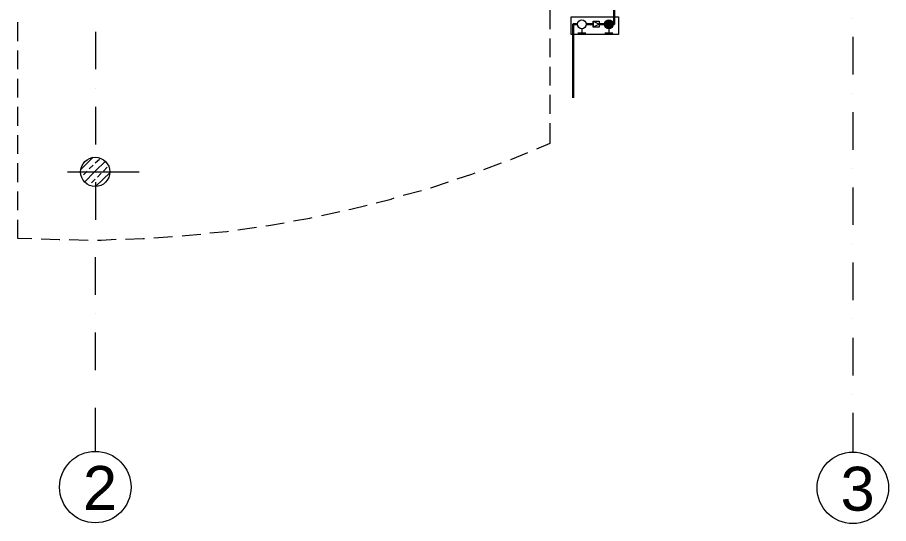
# Model space of a CAD drawing. Header units: millimetres. Extents: x 440 to 72591, y -28954 to 25941.
# Drawn here: x 4433 to 11794, y 2737 to 7011 of the extents above; entities that cross this region are included whole.
import ezdxf

# ---------------------------------------------------------------- set-up
doc = ezdxf.new("R2010")
doc.units = ezdxf.units.MM
for name, color, linetype in [('gazomierze', 7, 'Continuous'), ('podkład', 7, 'Continuous'), ('rury', 2, 'Continuous'), ('zawory', 7, 'Continuous')]:
    doc.layers.add(name, color=color, linetype=linetype)
doc.styles.get("Standard").update_dxf_attribs({"font": 'arial.ttf'})

# ---------------------------------------------------------------- blocks, each defined once
blk = doc.blocks.new('kurek odcinający')
at = {"layer": 'rury', "lineweight": 9}
for p, q in [((-33.75, 75), (33.75, 75)), ((0, 37.5), (0, 75))]:
    blk.add_line(p, q, dxfattribs=at)
blk.add_circle((0, 0), 37.5, dxfattribs=at)
blk = doc.blocks.new('kurek główny')
at = {"layer": 'rury'}
h = blk.add_hatch(color=256, dxfattribs=at)
h.dxf.hatch_style = 1
h.paths.add_polyline_path([(37.5, 0, 1), (-37.5, 0, 1)])
at = {"layer": 'rury', "lineweight": 9}
blk.add_blockref('kurek odcinający', (0, 0), dxfattribs=at)
blk = doc.blocks.new('reduktor')
at = {"layer": 'rury', "lineweight": 15}
blk.add_lwpolyline([(-25, 25), (-25, -25)], dxfattribs=at)
at = {"layer": 'rury', "lineweight": 9}
for points in [[(-25, 25), (25, 0)], [(25, 0), (-25, -25)]]:
    blk.add_lwpolyline(points, dxfattribs=at)
blk.add_lwpolyline([(-25, 25), (25, 25), (25, -25), (-25, -25)], close=True, dxfattribs=at)

msp = doc.modelspace()

# ---------------------------------------------------------------- linework, layer by layer
at = {"layer": 'gazomierze', "color": 2, "lineweight": 9}
msp.add_lwpolyline([(9111.6, 7017.5), (9511.6, 7017.5), (9511.6, 6867.5), (9111.6, 6867.5), (9111.6, 7017.5)], dxfattribs=at)
at = {"layer": 'podkład', "color": 4, "lineweight": 5, "transparency": 33554572}
for points in [[(8932.5, 7087.4), (8932.5, 6912.7)], [(4433.4, 6969.9), (4433.4, 6811.1)], [(8932.5, 6833.3), (8932.5, 6674.6)], [(4433.4, 6731.7), (4433.4, 6573)], [(8932.5, 6595.2), (8932.5, 6436.5)], [(4433.4, 6493.6), (4433.4, 6334.9)], [(8932.5, 6357.1), (8932.5, 6198.3)], [(4433.4, 6255.5), (4433.4, 6096.7)], [(8932.5, 6118.9), (8932.5, 5947.5), (8818.2, 5899.9)], [(4433.4, 6017.3), (4433.4, 5858.6)], [(8599.2, 5811), (8602.3, 5811), (8745.2, 5871.3)], [(4433.4, 5779.2), (4433.4, 5620.5)], [(8373.7, 5728.4), (8522.9, 5782.4)], [(8148.3, 5649), (8272.1, 5687.1), (8300.7, 5699.8)], [(7922.9, 5572.8), (7935.6, 5576), (8075.3, 5623.6)], [(4433.4, 5541.1), (4433.4, 5382.3)], [(7694.2, 5509.3), (7846.7, 5550.6)], [(7465.6, 5445.8), (7592.6, 5477.6), (7618, 5487.1)], [(7233.9, 5388.7), (7249.7, 5391.8), (7389.4, 5426.8)], [(4433.4, 5302.9), (4433.4, 5147.4), (4554.1, 5144.2)], [(6767.1, 5293.4), (6903.6, 5315.6), (6922.7, 5322)], [(7002.1, 5337.9), (7157.7, 5372.8)], [(6297.2, 5217.2), (6452.8, 5239.4)], [(6532.2, 5252.1), (6554.4, 5255.3), (6687.7, 5277.5)], [(5586, 5150.5), (5744.7, 5160.1)], [(5824.1, 5166.4), (5849.5, 5169.6), (5982.9, 5182.3)], [(6059.1, 5191.8), (6202, 5204.5), (6217.8, 5207.7)], [(4633.5, 5141), (4785.9, 5134.7), (4792.2, 5134.7)], [(4871.6, 5134.7), (5030.3, 5131.5)], [(5109.7, 5131.5), (5141.5, 5131.5), (5268.5, 5137.8)], [(5347.8, 5137.8), (5497.1, 5144.2), (5506.6, 5144.2)]]:
    msp.add_lwpolyline(points, dxfattribs=at)
at = {"layer": 'podkład', "color": 6, "lineweight": 5, "transparency": 33554572}
for points in [[(11491.7, 7004.8), (11491.7, 7004.8)], [(5093.8, 6890.5), (5093.8, 6573)], [(11491.7, 6846), (11491.7, 6528.5)], [(5093.8, 6414.2), (5093.8, 6414.2)], [(11491.7, 6369.8), (11491.7, 6369.8)], [(5093.8, 6255.5), (5093.8, 5938)], [(11491.7, 6211), (11491.7, 5893.5)], [(5093.8, 5779.2), (5093.8, 5779.2)], [(4855.7, 5706.2), (5462.2, 5706.2)], [(11491.7, 5734.8), (11491.7, 5734.8)], [(5093.8, 5620.5), (5093.8, 5302.9)], [(11491.7, 5576), (11491.7, 5258.5)], [(11491.7, 5099.7), (11491.7, 5099.7)], [(5090.7, 4985.4), (5090.7, 4667.9)], [(11491.7, 4941), (11491.7, 4623.5)], [(5090.7, 4509.2), (5090.7, 4509.2)], [(11491.7, 4464.7), (11491.7, 4464.7)], [(5090.7, 4350.4), (5090.7, 4032.9)], [(11491.7, 4306), (11491.7, 3988.5)], [(11491.7, 3829.7), (11491.7, 3829.7)], [(5090.7, 3715.4), (5090.7, 3350.3)], [(11491.7, 3670.9), (11491.7, 3343.9)]]:
    msp.add_lwpolyline(points, dxfattribs=at)
at = {"layer": 'podkład', "color": 8, "lineweight": 5, "true_color": 0x808080, "transparency": 33554572}
for points in [[(4966.8, 5725.2), (5074.8, 5830)], [(5001.8, 5623.6), (5084.3, 5706.2), (5090.7, 5712.5), (5176.4, 5798.3)], [(5039.9, 5731.6), (5074.8, 5763.3)], [(5090.7, 5782.4), (5125.6, 5814.1)], [(5090.7, 5782.4), (5090.7, 5782.4)], [(5160.5, 5712.5), (5192.3, 5747.5)], [(4992.2, 5680.8), (5017.6, 5706.2), (5024, 5712.5)], [(5093.8, 5582.4), (5217.7, 5703)], [(5109.7, 5661.7), (5141.5, 5696.7)], [(5039.9, 5595.1), (5039.9, 5595.1)], [(5058.9, 5614.1), (5090.7, 5645.9)]]:
    msp.add_lwpolyline(points, dxfattribs=at)
at = {"layer": 'podkład', "color": 1, "lineweight": 5, "transparency": 33554572}
msp.add_circle((5090.5, 5706.3), 123.7, dxfattribs=at)
at = {"layer": 'podkład', "color": 7, "lineweight": 5, "transparency": 33554572}
for centre in [(5091.6, 3045.3), (11492.6, 3039)]:
    msp.add_circle(centre, 301.8, dxfattribs=at)
at = {"layer": 'rury', "lineweight": 30}
for points in [[(9468, 6953.6), (9474.4, 6953.6), (9474.4, 7393.5)], [(9165.1, 6953.6), (9128.6, 6953.6), (9128.6, 6331.7)], [(9298.6, 6953.6), (9240.1, 6953.6)], [(9393, 6953.6), (9348.6, 6953.6)]]:
    msp.add_lwpolyline(points, dxfattribs=at)

# ---------------------------------------------------------------- block references
at = {"layer": 'rury', "lineweight": 20}
msp.add_blockref('reduktor', (9323.6, 6953.6), dxfattribs=at)
at = {"layer": 'zawory', "lineweight": 20, "rotation": 180}
for name, p in [('kurek odcinający', (9202.6, 6953.6)), ('kurek główny', (9430.5, 6953.6))]:
    msp.add_blockref(name, p, dxfattribs=at)

# ---------------------------------------------------------------- texts
at = {"layer": 'podkład', "lineweight": 5, "transparency": 33554572, "char_height": 371.1, "attachment_point": 1}
for s, insert in [('2', (4987.6, 3223.4)), ('3', (11388.6, 3217))]:
    msp.add_mtext_dynamic_manual_height_columns(s, width=331.49, gutter_width=11.6, heights=[0], dxfattribs=dict(at, insert=insert))

doc.saveas('drawing.dxf')
